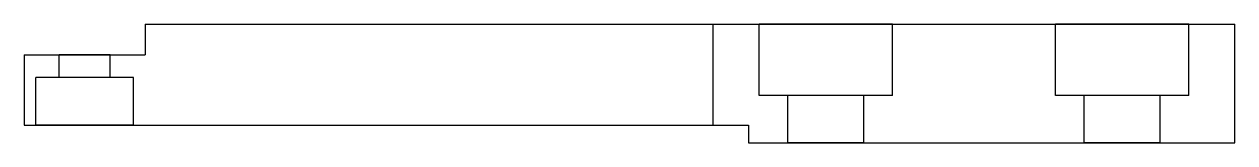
# Model space of a CAD drawing. Header units: millimetres. Extents: x -80 to 22, y 33 to 43.
import ezdxf

# ---------------------------------------------------------------- set-up
doc = ezdxf.new("R2010")
doc.units = ezdxf.units.MM

msp = doc.modelspace()

# ---------------------------------------------------------------- linework, layer by layer
at = {"layer": 'HIDDEN'}
for p, q in [((-18.12, 37.07), (-18.12, 43.07)), ((-6.88, 37.07), (-6.88, 43.07)), ((6.88, 37.07), (6.88, 43.07)), ((18.12, 37.07), (18.12, 43.07)), ((-77.15, 38.57), (-77.15, 40.5)), ((-72.85, 38.57), (-72.85, 40.5)), ((-79.12, 34.57), (-79.12, 38.57)), ((-70.88, 34.57), (-70.88, 38.57)), ((-15.7, 33.07), (-15.7, 37.07)), ((-9.3, 33.07), (-9.3, 37.07)), ((9.3, 33.07), (9.3, 37.07)), ((15.7, 33.07), (15.7, 37.07))]:
    msp.add_line(p, q, dxfattribs=at)
for points in [[(-6.88, 43.07), (-7.02, 43.07), (-7.43, 43.07), (-8.1, 43.07), (-8.99, 43.07), (-10.06, 43.07), (-11.25, 43.07), (-12.5, 43.07), (-13.75, 43.07), (-14.94, 43.07), (-16.01, 43.07), (-16.9, 43.07), (-17.57, 43.07), (-17.98, 43.07), (-18.12, 43.07)], [(18.12, 43.07), (17.98, 43.07), (17.57, 43.07), (16.9, 43.07), (16.01, 43.07), (14.94, 43.07), (13.75, 43.07), (12.5, 43.07), (11.25, 43.07), (10.06, 43.07), (8.99, 43.07), (8.1, 43.07), (7.43, 43.07), (7.02, 43.07), (6.88, 43.07)], [(-72.85, 40.5), (-72.9, 40.5), (-73.06, 40.5), (-73.32, 40.5), (-73.66, 40.5), (-74.07, 40.5), (-74.52, 40.5), (-75, 40.5), (-75.48, 40.5), (-75.93, 40.5), (-76.34, 40.5), (-76.68, 40.5), (-76.94, 40.5), (-77.1, 40.5), (-77.15, 40.5)], [(-70.88, 38.57), (-70.98, 38.57), (-71.28, 38.57), (-71.77, 38.57), (-72.43, 38.57), (-73.21, 38.57), (-74.08, 38.57), (-75, 38.57), (-75.92, 38.57), (-76.79, 38.57), (-77.57, 38.57), (-78.23, 38.57), (-78.72, 38.57), (-79.02, 38.57), (-79.12, 38.57)], [(-72.85, 38.57), (-72.9, 38.57), (-73.06, 38.57), (-73.32, 38.57), (-73.66, 38.57), (-74.07, 38.57), (-74.52, 38.57), (-75, 38.57), (-75.48, 38.57), (-75.93, 38.57), (-76.34, 38.57), (-76.68, 38.57), (-76.94, 38.57), (-77.1, 38.57), (-77.15, 38.57)], [(-6.88, 37.07), (-7.02, 37.07), (-7.43, 37.07), (-8.1, 37.07), (-8.99, 37.07), (-10.06, 37.07), (-11.25, 37.07), (-12.5, 37.07), (-13.75, 37.07), (-14.94, 37.07), (-16.01, 37.07), (-16.9, 37.07), (-17.57, 37.07), (-17.98, 37.07), (-18.12, 37.07)], [(-9.3, 37.07), (-9.38, 37.07), (-9.62, 37.07), (-10, 37.07), (-10.5, 37.07), (-11.11, 37.07), (-11.79, 37.07), (-12.5, 37.07), (-13.21, 37.07), (-13.89, 37.07), (-14.5, 37.07), (-15, 37.07), (-15.38, 37.07), (-15.62, 37.07), (-15.7, 37.07)], [(18.12, 37.07), (17.98, 37.07), (17.57, 37.07), (16.9, 37.07), (16.01, 37.07), (14.94, 37.07), (13.75, 37.07), (12.5, 37.07), (11.25, 37.07), (10.06, 37.07), (8.99, 37.07), (8.1, 37.07), (7.43, 37.07), (7.02, 37.07), (6.88, 37.07)], [(15.7, 37.07), (15.62, 37.07), (15.38, 37.07), (15, 37.07), (14.5, 37.07), (13.89, 37.07), (13.21, 37.07), (12.5, 37.07), (11.79, 37.07), (11.11, 37.07), (10.5, 37.07), (10, 37.07), (9.62, 37.07), (9.38, 37.07), (9.3, 37.07)], [(-70.88, 34.57), (-70.98, 34.57), (-71.28, 34.57), (-71.77, 34.57), (-72.43, 34.57), (-73.21, 34.57), (-74.08, 34.57), (-75, 34.57), (-75.92, 34.57), (-76.79, 34.57), (-77.57, 34.57), (-78.23, 34.57), (-78.72, 34.57), (-79.02, 34.57), (-79.12, 34.57)], [(-9.3, 33.07), (-9.38, 33.07), (-9.62, 33.07), (-10, 33.07), (-10.5, 33.07), (-11.11, 33.07), (-11.79, 33.07), (-12.5, 33.07), (-13.21, 33.07), (-13.89, 33.07), (-14.5, 33.07), (-15, 33.07), (-15.38, 33.07), (-15.62, 33.07), (-15.7, 33.07)], [(15.7, 33.07), (15.62, 33.07), (15.38, 33.07), (15, 33.07), (14.5, 33.07), (13.89, 33.07), (13.21, 33.07), (12.5, 33.07), (11.79, 33.07), (11.11, 33.07), (10.5, 33.07), (10, 33.07), (9.62, 33.07), (9.38, 33.07), (9.3, 33.07)]]:
    msp.add_lwpolyline(points, dxfattribs=at)
at = {"layer": 'VISIBLE'}
for p, q in [((-69.9, 43.07), (-22, 43.07)), ((-69.9, 43.07), (-69.9, 40.5)), ((-22, 34.57), (-22, 43.07)), ((-22, 43.07), (22, 43.07)), ((22, 33.07), (22, 43.07)), ((-80.1, 40.5), (-80.1, 34.57)), ((-80.1, 40.5), (-69.9, 40.5)), ((-80.1, 34.57), (-22, 34.57)), ((-22, 34.57), (-19, 34.57)), ((-19, 34.57), (-19, 33.07)), ((-19, 33.07), (22, 33.07))]:
    msp.add_line(p, q, dxfattribs=at)

doc.saveas('drawing.dxf')
